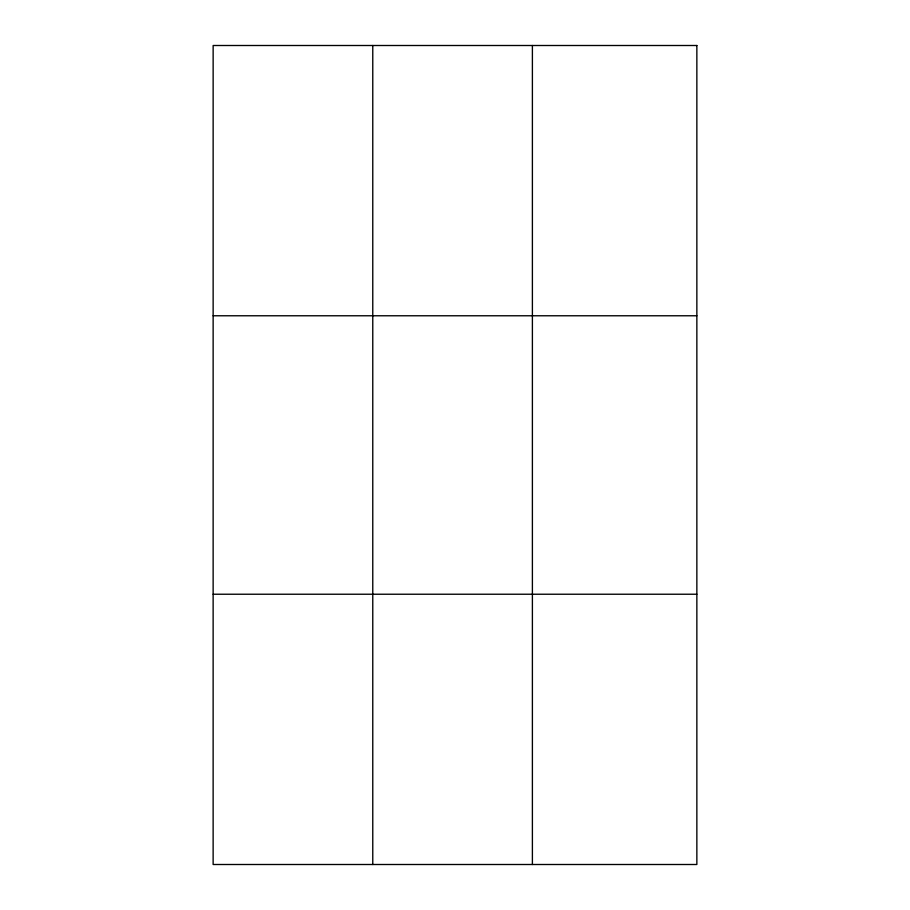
<?xml version="1.0" encoding="UTF-8"?>
<svg xmlns="http://www.w3.org/2000/svg" width="910" height="910" viewBox="0 0 910 910"><rect width="100%" height="100%" fill="white"/><g stroke="black" fill="none" stroke-linecap="round" stroke-linejoin="round"><path stroke-width="1.36" d="M372.77 864.5L372.77 45.5M532.395 864.5L532.395 45.5M213.133 315.77L696.855 315.77M213.133 594.23L696.855 594.23M696.855 45.5L213.145 45.5L213.133 864.5L696.855 864.5L696.855 45.5"/></g></svg>
